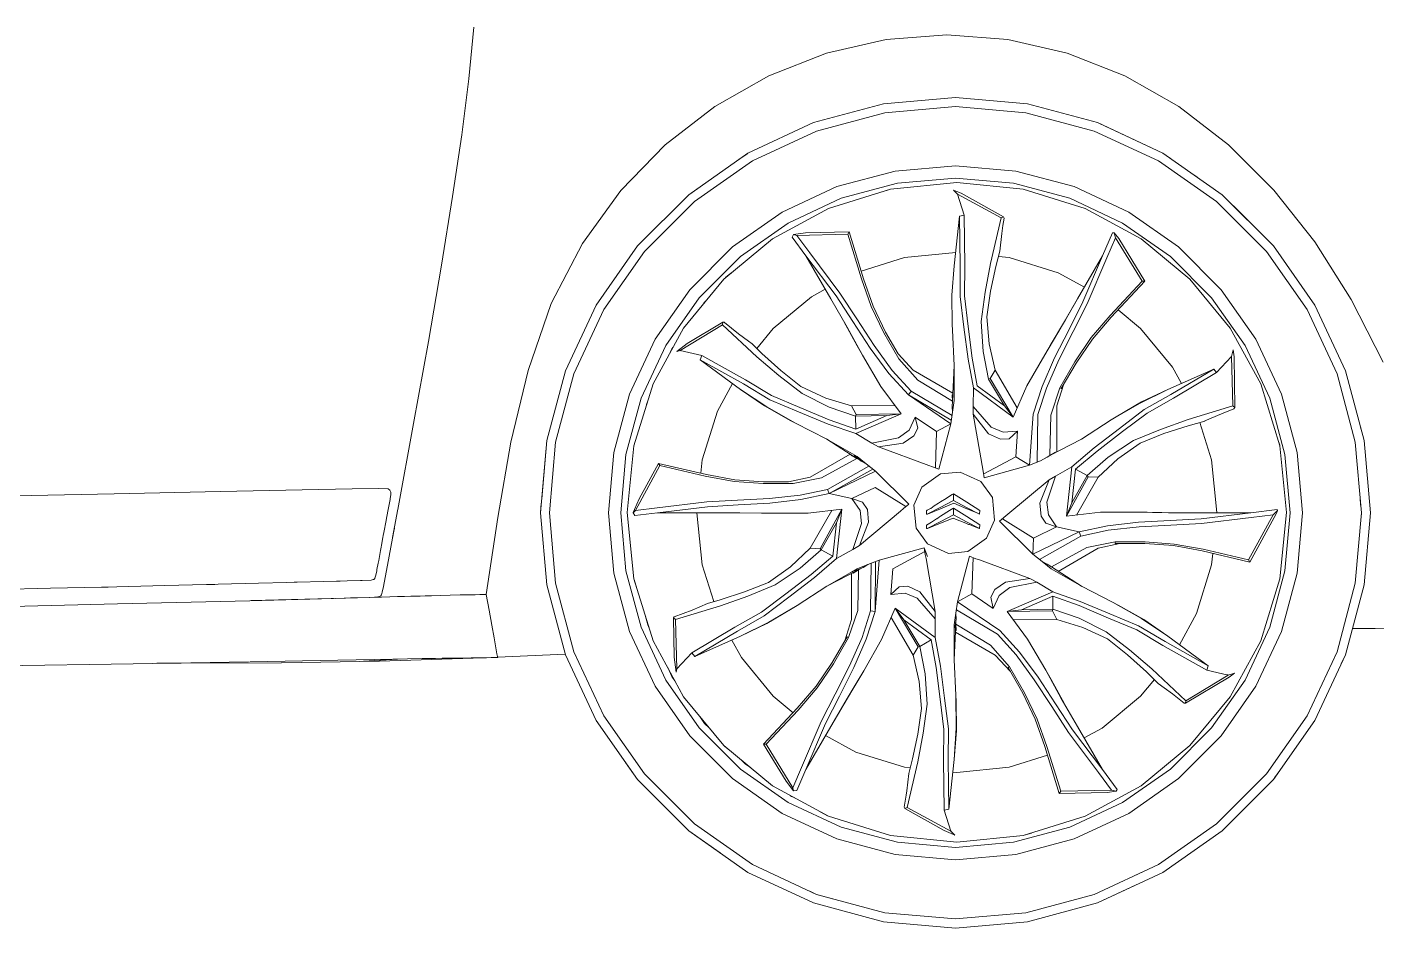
# Model space of a CAD drawing. Header units: millimetres. Extents: x -2562 to 1720, y -38 to 1439.
# Drawn here: x 54 to 1119, y -38 to 672 of the extents above; entities that cross this region are included whole.
import ezdxf

# ---------------------------------------------------------------- set-up
doc = ezdxf.new("R2010")
doc.units = ezdxf.units.MM
doc.header["$MEASUREMENT"] = 0
for name, color, linetype, lineweight, true_color in [('CITROEN C4  01', 7, 'Continuous', 0, 0x9a0018), ('CITROEN C4  02', 7, 'Continuous', 0, 0xadadad), ('CITROEN C4  03', 7, 'Continuous', 0, 0x191922), ('CITROEN C4  04', 7, 'Continuous', 0, 0x151516)]:
    doc.layers.add(name, color=color, linetype=linetype, lineweight=lineweight, true_color=true_color)

msp = doc.modelspace()

# ---------------------------------------------------------------- linework, layer by layer
at = {"layer": 'CITROEN C4  01'}
for p, q in [((402.3, 631.7), (406.3, 672.4)), ((402.3, 631.7), (406.3, 672.4)), ((731.5, 662.6), (684.4, 651.7)), ((779.4, 666.3), (731.5, 662.6)), ((827.4, 662.6), (779.4, 666.3)), ((874.4, 651.7), (827.4, 662.6)), ((684.4, 651.7), (639.1, 634)), ((919.8, 634), (874.4, 651.7)), ((396.7, 587.4), (402.3, 631.7)), ((402.2, 631.6), (402.3, 631.7)), ((402.2, 631.6), (402.3, 631.7)), ((639.1, 634), (596.4, 609.8)), ((962.5, 609.8), (919.8, 634)), ((596.4, 609.8), (557.2, 579.6)), ((1001.7, 579.6), (962.5, 609.8)), ((389.5, 538.7), (396.7, 587.4)), ((557.2, 579.6), (522.2, 543.5)), ((1037.4, 543.9), (1001.7, 579.6)), ((522.2, 543.5), (492, 501.7)), ((1069.6, 503.1), (1037.4, 543.9)), ((380.8, 484.6), (389.5, 538.7)), ((492, 501.7), (467.4, 454.4)), ((1098.4, 457.7), (1069.6, 503.1)), ((370.4, 424.5), (380.8, 484.6)), ((467.4, 454.4), (449.1, 401.7)), ((1123.6, 408.3), (1098.4, 457.7)), ((358.8, 359.8), (370.4, 424.5)), ((449.1, 401.7), (435.5, 345.1)), ((346.3, 292.1), (358.8, 359.8)), ((435.5, 345.1), (425.1, 285.7)), ((122.7, 304.3), (25.3, 302.4)), ((206.4, 306.1), (122.7, 304.3)), ((270.8, 307.5), (206.4, 306.1)), ((310.4, 308.3), (270.8, 307.5)), ((331, 308.6), (310.4, 308.3)), ((338.8, 308.2), (331, 308.6)), ((339.9, 307.2), (338.8, 308.2)), ((340.7, 305.7), (339.9, 307.2)), ((340.7, 305.5), (340.7, 305.7)), ((342.2, 270), (346.4, 292.2)), ((343.6, 277.3), (342.2, 270)), ((425.1, 285.7), (416.1, 225)), ((337.4, 243.9), (342.9, 273.7)), ((328.1, 237.8), (328.1, 237.6)), ((334.7, 230), (337.4, 243.9)), ((337.4, 243.7), (337.4, 243.7)), ((331.7, 223.2), (332.7, 223.7)), ((333.5, 224.6), (332.7, 223.7)), ((332.7, 223.7), (333.5, 224.6)), ((332.7, 223.7), (332.7, 223.7)), ((332.7, 223.7), (332.7, 223.7)), ((333.5, 224.6), (334.7, 230)), ((334.7, 230), (334, 227.1)), ((351.7, 223.5), (356.5, 223.6)), ((356.5, 223.6), (360.4, 223.7)), ((360.4, 223.7), (363.9, 223.8)), ((363.9, 223.8), (367.8, 223.9)), ((367.8, 223.9), (372.9, 224)), ((372.9, 224), (379.8, 224.2)), ((379.8, 224.2), (387.6, 224.4)), ((387.6, 224.4), (395.5, 224.6)), ((395.5, 224.6), (402.4, 224.7)), ((402.4, 224.7), (407.4, 224.8)), ((407.4, 224.8), (411.1, 224.9)), ((411.1, 224.9), (413.9, 225)), ((413.9, 225), (416.1, 225)), ((416.1, 225), (418.4, 212.6)), ((20.3, 215), (125.3, 217.5)), ((125.3, 217.5), (229.5, 220.1)), ((229.5, 220.1), (333.5, 222.9)), ((230.6, 220.2), (264.5, 221.1)), ((264.5, 221.1), (232.5, 220.2)), ((303.9, 222.1), (252.2, 220.7)), ((264.5, 221.1), (303.9, 222.1)), ((264.5, 221.1), (303.9, 222.1)), ((303.9, 222.1), (297.4, 221.9)), ((310, 222.3), (303.9, 222.1)), ((303.9, 222.1), (303.9, 222.1)), ((309, 222.3), (324.2, 222.7)), ((310, 222.3), (310.1, 222.3)), ((310.1, 222.3), (310, 222.3)), ((311.5, 222.3), (311.4, 222.3)), ((331.7, 223.2), (324.2, 222.7)), ((324.2, 222.7), (331.7, 223.2)), ((331.7, 223.2), (330.5, 223.1)), ((332.2, 223.4), (331.7, 223.2)), ((332, 223.4), (331.7, 223.2)), ((333.5, 222.9), (339.9, 223.1)), ((339.9, 223.1), (346, 223.3)), ((346, 223.3), (351.7, 223.5)), ((418.4, 212.6), (420.5, 200.9)), ((420.5, 200.9), (422.3, 190.8)), ((1099.4, 198.2), (1110.7, 198.2)), ((1156.4, 198.4), (1110.7, 198.2)), ((1110.7, 198.2), (1117.2, 198.2)), ((422.3, 190.8), (423.7, 183)), ((423.7, 183), (424.5, 178.3)), ((33.2, 168.8), (137.6, 170.4)), ((137.6, 170.4), (228.5, 172)), ((156.3, 170.8), (158, 170.8)), ((158, 170.8), (162.6, 170.8)), ((162.6, 170.8), (167.1, 170.8)), ((171, 170.8), (167.1, 170.8)), ((171, 170.8), (173.4, 170.8)), ((173.4, 170.8), (174.8, 170.8)), ((174.8, 170.8), (175.3, 170.8)), ((175.4, 170.8), (175.3, 170.8)), ((254.4, 171.2), (175.4, 170.8)), ((228.5, 172), (228.5, 172)), ((229.7, 172), (299, 173.3)), ((254.5, 171.2), (254.4, 171.2)), ((331.8, 172.5), (254.5, 171.2)), ((254.5, 171.2), (254.5, 171.2)), ((342.3, 174.1), (299, 173.3)), ((299, 173.3), (342.3, 174.1)), ((346, 174.1), (319.2, 172.5)), ((331.9, 172.5), (331.8, 172.5)), ((413.9, 175), (331.9, 172.5)), ((342.3, 174.1), (365.5, 174.5)), ((365.5, 174.5), (376.1, 174.6)), ((376.1, 174.6), (381.2, 174.7)), ((381.2, 174.7), (388.2, 174.8)), ((388.2, 174.8), (396.1, 174.9)), ((396.1, 174.9), (404.1, 175)), ((404.1, 175), (411.1, 175.1)), ((411.1, 175.1), (416.2, 175.1)), ((416.4, 175.1), (413.9, 175)), ((413.9, 175), (413.9, 175)), ((416.2, 175.1), (419.9, 175.2)), ((419.9, 175.2), (422.7, 175.2)), ((422.7, 175.2), (425.1, 175.2)), ((424.5, 178.3), (424.9, 176)), ((424.9, 176), (425.1, 175.2)), ((478.4, 178), (425, 175.5))]:
    msp.add_line(p, q, dxfattribs=at)
at = {"layer": 'CITROEN C4  01', "flags": 128}
for points in [[(340.7, 305.5), (340.7, 305.5), (340.7, 304), (340.7, 304), (340.8, 303.7), (340.7, 303.6), (340.3, 300.6), (340.2, 299.9), (339.2, 294.6), (339, 293.3), (337.5, 285.3), (337.1, 283.3), (335.4, 273.9), (334.9, 271.6), (334.6, 269.9)], [(334.6, 269.9), (333.5, 263.9), (333.2, 262.2), (332.7, 259.8), (331.3, 251.8), (330.9, 249.8), (329.9, 244.6), (329.7, 243.5), (329.7, 243.3), (329.1, 240.6), (329, 240.2), (328.8, 239.5), (328.2, 237.8), (328.1, 237.6), (327.3, 236.9), (327.3, 236.9), (327.2, 236.9), (326.8, 236.8), (326, 236.5), (325.4, 236.4), (318.3, 236.1), (317, 236.1), (306.4, 235.8), (300.8, 235.6), (297.9, 235.5), (287.6, 235.3), (266.9, 234.7)], [(266.9, 234.7), (264.6, 234.7), (258.9, 234.5), (236.3, 233.9), (204.6, 233.1), (202.1, 233), (195.3, 232.8), (162.6, 232), (124.8, 231.1), (117.9, 230.9), (112.6, 230.8), (72.4, 229.9), (30.8, 228.9), (20.2, 228.6), (16.6, 228.6), (-28.6, 227.6), (-71.9, 226.7), (-85.3, 226.5)]]:
    msp.add_lwpolyline(points, dxfattribs=at)
at = {"layer": 'CITROEN C4  02'}
for p, q in [((787.9, 540.6), (784.6, 543.8)), ((822.2, 521.9), (787.9, 540.6)), ((793.1, 524), (787.9, 540.6)), ((790.7, 541.3), (824.1, 522.7)), ((789.5, 523.3), (785.2, 484)), ((793.1, 524), (789.5, 523.3)), ((790, 484.2), (789.5, 523.3)), ((793.1, 524), (793.6, 484.5)), ((813.8, 485.9), (822.2, 521.9)), ((822.2, 521.9), (824.1, 522.7)), ((824.1, 522.7), (824.7, 521.6)), ((668.3, 492), (657.3, 506.8)), ((661, 508.1), (658.4, 508.9)), ((701.2, 509.1), (661, 508.1)), ((661, 508.1), (671.4, 494.3)), ((668, 510.1), (702.3, 510.9)), ((701.2, 509.1), (702.3, 510.9)), ((712, 473.8), (701.2, 509.1)), ((713.6, 473.8), (702.3, 510.9)), ((902.2, 492), (910, 510.1)), ((912.5, 506.3), (905.7, 490.4)), ((912.5, 506.3), (911.5, 510.2)), ((933.5, 472), (912.5, 506.3)), ((915, 505.7), (935.5, 472)), ((692, 460.5), (668.3, 492)), ((687.9, 458), (668.3, 492)), ((671.4, 494.3), (695.1, 462.7)), ((821.2, 495.8), (818, 483.7)), ((882.5, 458), (902.2, 492)), ((886.7, 455.7), (902.2, 492)), ((905.7, 490.4), (890.2, 454.1)), ((783.4, 461.1), (785.2, 484)), ((789.8, 459.9), (790, 484.2)), ((793.6, 484.5), (793.3, 460.4)), ((809.7, 463.3), (813.8, 485.9)), ((818, 483.7), (813.9, 464.1)), ((719.7, 452.1), (712, 473.8)), ((721.2, 452.3), (713.6, 473.8)), ((908.3, 445), (933.5, 472)), ((909.1, 443.6), (935.5, 472)), ((933.5, 472), (935.5, 472)), ((700.7, 435.9), (687.9, 458)), ((705.3, 440.2), (692, 460.5)), ((695.1, 462.7), (708.4, 442.3)), ((783.6, 437.9), (783.4, 461.1)), ((783.4, 461.1), (783.4, 461.1)), ((792.8, 435.7), (789.8, 459.9)), ((793.3, 460.4), (796.2, 436.4)), ((806.6, 440.3), (809.7, 463.3)), ((813.9, 464.1), (810.9, 443.9)), ((869.7, 435.9), (882.5, 458)), ((729.7, 431.4), (719.7, 452.1)), ((731.1, 431.8), (721.2, 452.3)), ((875.8, 434), (886.7, 455.7)), ((890.2, 454.1), (879.1, 432.4)), ((602.4, 437.7), (569.1, 417.4)), ((574.6, 422.9), (602.7, 439.8)), ((602.4, 437.7), (602.7, 439.8)), ((629.4, 412.5), (602.4, 437.7)), ((602.7, 439.8), (603.7, 439.7)), ((719, 419.1), (705.3, 440.2)), ((708.4, 442.3), (722, 421.3)), ((783.8, 433.3), (783.6, 437.9)), ((783.6, 437.9), (783.6, 437.9)), ((808, 416.5), (806.6, 440.3)), ((810.9, 443.9), (812.9, 422.5)), ((893.3, 427.5), (908.3, 445)), ((894.2, 426.3), (909.1, 443.6)), ((713, 413.6), (700.7, 435.9)), ((741.6, 410.9), (729.7, 431.4)), ((740.9, 414.7), (731.1, 431.8)), ((783.8, 433.3), (785.2, 405.5)), ((796.1, 410.6), (792.8, 435.7)), ((796.2, 436.4), (799.4, 411.4)), ((856.6, 414), (869.7, 435.9)), ((864.4, 411.6), (875.8, 434)), ((879.1, 432.4), (867.8, 410.1)), ((880.4, 408.5), (893.3, 427.5)), ((881.4, 407.5), (894.2, 426.3)), ((574.6, 422.9), (566.4, 416.6)), ((569.1, 417.4), (566.4, 416.6)), ((586.1, 413.5), (569.1, 417.4)), ((625.8, 422.5), (633.5, 415)), ((733.7, 399.3), (719, 419.1)), ((722, 421.3), (736.4, 401.6)), ((812.3, 394.9), (808, 416.5)), ((812.9, 422.5), (817.6, 401.8)), ((1004, 412.7), (1005.3, 417.8)), ((1006, 412.5), (1005.3, 417.8)), ((586.1, 413.5), (584.8, 410.1)), ((584.8, 410.1), (616.7, 386.7)), ((619, 391), (584.8, 410.1)), ((586.1, 413.5), (620.5, 394.2)), ((646.9, 397.6), (629.4, 412.5)), ((633.5, 415), (648.4, 401.6)), ((727.3, 389.1), (713, 413.6)), ((740.9, 414.7), (752.8, 401.8)), ((756.6, 393.9), (741.6, 410.9)), ((785.2, 377.9), (785.2, 405.5)), ((800.4, 387.9), (796.1, 410.6)), ((799.4, 411.4), (803.4, 389.6)), ((842.6, 389.4), (856.6, 414)), ((854.6, 389), (864.4, 411.6)), ((867.8, 410.1), (858, 387.8)), ((868.6, 387.9), (880.4, 408.5)), ((869.7, 387.4), (881.4, 407.5)), ((992.2, 399.9), (1004, 412.7)), ((1005, 373.7), (1004, 412.7)), ((1006, 412.5), (1006.6, 372.4)), ((620.5, 394.2), (641.2, 381.9)), ((665.2, 383.4), (646.9, 397.6)), ((648.4, 401.6), (664.3, 388.9)), ((749.1, 382.3), (733.7, 399.3)), ((736.4, 401.6), (751.2, 385.2)), ((752.8, 401.8), (784.2, 383.7)), ((812.3, 394.9), (813.6, 395.3)), ((824.9, 373.8), (812.3, 394.9)), ((813.6, 395.3), (817.6, 401.8)), ((831.8, 364.7), (813.6, 395.3)), ((817.6, 401.8), (835, 372.1)), ((989.9, 402.7), (953.7, 386.7)), ((956.2, 382.7), (989.9, 402.7)), ((992.2, 399.9), (958.3, 379.7)), ((992.2, 399.9), (989.9, 402.7)), ((616.7, 386.7), (637.4, 373)), ((635.7, 373.7), (616.7, 386.7)), ((639.9, 378.6), (619, 391)), ((664.3, 388.9), (683.9, 379.9)), ((686.6, 372.8), (665.2, 383.4)), ((743.3, 367.4), (727.3, 389.1)), ((751.2, 385.2), (749.1, 382.3)), ((751.2, 385.2), (783.5, 366.1)), ((783.9, 377.3), (756.6, 393.9)), ((800.4, 387.9), (800.1, 373.2)), ((831.8, 364.7), (800.4, 387.9)), ((803.4, 389.6), (824.9, 373.8)), ((831.8, 364.7), (842.6, 389.4)), ((847.6, 367.2), (854.6, 389)), ((858, 387.8), (851.1, 366.8)), ((861.4, 366.4), (868.6, 387.9)), ((871.5, 390.4), (866.3, 373.7)), ((868.6, 387.9), (869.7, 387.4)), ((953.7, 386.7), (931.5, 375.7)), ((932.9, 376.8), (953.7, 386.7)), ((655.9, 362.3), (635.7, 373.7)), ((635.7, 373.7), (635.7, 373.7)), ((637.4, 373), (660, 360.2)), ((662.4, 369.1), (639.9, 378.6)), ((641.2, 381.9), (663.5, 372.5)), ((683.9, 379.9), (704.2, 373.7)), ((707.4, 365.6), (686.6, 372.8)), ((704.2, 373.7), (738.6, 373.9)), ((707.8, 366.9), (704.2, 373.7)), ((782.9, 362.4), (749.1, 382.3)), ((782.5, 359.6), (749.1, 382.3)), ((783.9, 368.8), (783.6, 373.3)), ((783.6, 373.3), (783.6, 373.3)), ((783.7, 382.4), (784.2, 382.6)), ((783.9, 377.3), (783.7, 382.4)), ((783.7, 381.6), (783.7, 382.4)), ((783.9, 368.8), (785.2, 377.9)), ((783.9, 377.3), (783.9, 377.3)), ((785.2, 383.1), (785.2, 378)), ((785.2, 377.9), (785.2, 377.9)), ((800.1, 373.2), (800.2, 367.2)), ((814.4, 356.9), (800.1, 373.2)), ((800.1, 373.2), (800.1, 373.2)), ((824.9, 373.8), (831.8, 364.7)), ((866.3, 373.7), (866.3, 337.4)), ((931.5, 375.7), (909.1, 362.6)), ((913, 365), (932.9, 376.8)), ((932.9, 376.8), (933, 376.8)), ((935.1, 370.8), (956.2, 382.7)), ((958.3, 379.7), (937.3, 368)), ((969.7, 362.9), (1005, 373.7)), ((1005, 373.7), (1006.6, 372.4)), ((660, 360.2), (655.9, 362.3)), ((655.9, 362.3), (655.9, 362.3)), ((685.8, 359.4), (662.4, 369.1)), ((663.5, 372.5), (686.7, 362.7)), ((686.7, 362.7), (707.5, 355.3)), ((707.4, 365.6), (707.8, 366.9)), ((732, 366), (707.4, 365.6)), ((707.5, 355.3), (707.4, 365.6)), ((743.3, 367.4), (707.5, 351.8)), ((707.5, 355.3), (732, 366)), ((743.3, 367.4), (707.8, 366.9)), ((732, 366), (743.3, 367.4)), ((743.3, 367.4), (743.3, 367.4)), ((754.5, 364.9), (749.6, 354.6)), ((771.3, 353.5), (754.5, 364.9)), ((754.5, 364.9), (756.4, 356.1)), ((783.9, 368.8), (782.5, 359.6)), ((800.2, 367.2), (808.1, 322.3)), ((800.2, 367.2), (812.4, 351.7)), ((831.8, 364.7), (831.8, 364.7)), ((844.6, 326.9), (847.6, 367.2)), ((851.1, 366.8), (850.7, 329.3)), ((860.6, 334.5), (861.4, 366.4)), ((909.1, 362.6), (885.7, 347.5)), ((909.1, 362.6), (913, 365)), ((913, 365), (913, 365)), ((915.6, 356), (935.1, 370.8)), ((937.3, 368), (918, 353.4)), ((948, 355.2), (969.7, 362.9)), ((1006.6, 372.4), (1005.9, 371.3)), ((660, 360.2), (684.7, 347.5)), ((707.5, 351.8), (685.8, 359.4)), ((707.5, 351.8), (720.2, 344.3)), ((749.6, 354.6), (741.4, 348.5)), ((753.3, 350.1), (756.4, 356.1)), ((770.4, 324.9), (771.3, 353.5)), ((782.5, 359.6), (771.3, 353.5)), ((773.2, 323.8), (782.5, 359.6)), ((812.4, 351.7), (821.8, 347.5)), ((823.9, 352.9), (814.4, 356.9)), ((835.2, 353.8), (823.9, 352.9)), ((835.2, 353.8), (828.5, 347.8)), ((833.7, 333.6), (835.2, 353.8)), ((895.5, 340.6), (915.6, 356)), ((918, 353.4), (897.9, 338.1)), ((926.6, 346.4), (948, 355.2)), ((950.7, 351.9), (931.8, 344.4)), ((969.8, 358.1), (950.7, 351.9)), ((982.9, 361.7), (969.8, 358.1)), ((684.6, 347.6), (684.9, 347.4)), ((684.7, 347.5), (684.7, 347.5)), ((708.6, 333.7), (684.7, 347.5)), ((741.4, 348.5), (720.2, 344.3)), ((720.2, 344.3), (725.4, 341.3)), ((720.2, 344.3), (720.2, 344.3)), ((725.4, 341.3), (744.9, 344.2)), ((725.4, 341.3), (765.2, 326.7)), ((744.9, 344.2), (753.3, 350.1)), ((821.8, 347.5), (828.5, 347.8)), ((885.7, 347.5), (885.7, 347.5)), ((906.7, 333.2), (926.6, 346.4)), ((931.8, 344.4), (914.2, 332)), ((671.7, 317.5), (703.1, 335.7)), ((708.5, 332.3), (680.5, 316.9)), ((703.9, 334.6), (704, 335.1)), ((708.5, 332.3), (703.9, 334.6)), ((704.6, 334.3), (703.9, 334.6)), ((706.3, 334.5), (711.8, 330)), ((708.5, 332.3), (708.5, 332.3)), ((715.9, 327.9), (708.6, 333.7)), ((808.5, 320), (833.7, 333.6)), ((844.6, 326.9), (833.7, 333.6)), ((853.2, 330.3), (844.6, 326.9)), ((858.6, 333.3), (853.2, 330.3)), ((857, 332.7), (857, 332.7)), ((860.6, 334.5), (858.6, 333.3)), ((860.6, 334.5), (865, 337.2)), ((860.6, 334.5), (860.6, 334.5)), ((860.6, 334.5), (860.6, 334.5)), ((861.8, 333.7), (861.8, 333.7)), ((864.3, 336.8), (865, 337.2)), ((865, 337.2), (865.4, 336.9)), ((878.1, 325.6), (895.5, 340.6)), ((897.9, 338.1), (881, 323.8)), ((890.1, 318.7), (906.7, 333.2)), ((914.2, 332), (898.7, 317.5)), ((553, 326.6), (533.7, 291.3)), ((536.7, 300.4), (552, 328.4)), ((589.8, 319.7), (552, 328.4)), ((553, 326.6), (552, 328.4)), ((588.9, 318.3), (553, 326.6)), ((612.2, 315.4), (589.8, 319.7)), ((685.3, 307.9), (718, 326.3)), ((720.9, 323.9), (686.7, 304.6)), ((686.7, 304.6), (723.1, 322.2)), ((711.8, 330), (715.9, 327.9)), ((711.8, 330), (711.8, 330)), ((715.9, 327.9), (723.1, 322.2)), ((749.5, 296.2), (723.1, 322.2)), ((759.7, 309.5), (774.5, 320)), ((765.2, 326.7), (765.2, 326.7)), ((768.2, 325.7), (765.2, 326.7)), ((773.2, 323.8), (768.2, 325.7)), ((774.5, 320), (789.8, 321.5)), ((789.8, 321.5), (806.3, 314)), ((807.5, 325.4), (807.5, 325.4)), ((808.9, 317), (808.1, 322.3)), ((808.9, 317), (844.6, 326.9)), ((878.1, 325.6), (865.2, 318.4)), ((873.7, 286.7), (878.1, 325.6)), ((881, 323.8), (878.1, 297.3)), ((881, 323.8), (890.1, 318.7)), ((611.6, 314.1), (588.9, 318.3)), ((634.5, 312.4), (611.6, 314.1)), ((634.9, 313.7), (612.2, 315.4)), ((658.2, 312.5), (634.5, 312.4)), ((654.6, 313.7), (634.9, 313.7)), ((654.6, 313.7), (671.7, 317.5)), ((680.5, 316.9), (658.2, 312.5)), ((722.8, 309.4), (704.5, 300.6)), ((747.1, 294.3), (722.8, 309.4)), ((753.4, 295.5), (759.7, 309.5)), ((806.3, 314), (815.3, 301.5)), ((860, 315.3), (827.5, 288.2)), ((860, 315.3), (852.7, 297.1)), ((858.2, 297.9), (865.2, 318.4)), ((865.2, 318.4), (860, 315.3)), ((865.2, 318.4), (865.2, 318.4)), ((873.7, 286.7), (891, 317.8)), ((878.1, 297.3), (890.1, 318.7)), ((898.7, 317.5), (881.7, 287.6)), ((890.1, 318.7), (891, 317.8)), ((891, 317.8), (898.7, 317.5)), ((590.1, 298), (614.4, 299.3)), ((614.4, 299.3), (639.4, 300.6)), ((639.4, 300.6), (663.7, 303.3)), ((664.3, 299.8), (639.8, 297)), ((663.7, 303.3), (685.3, 307.9)), ((686.7, 304.6), (664.3, 299.8)), ((685.3, 307.9), (686.7, 304.6)), ((686.7, 304.6), (704.5, 300.6)), ((704.5, 300.6), (711, 291.2)), ((704.5, 300.6), (713, 297.8)), ((784.6, 299.2), (774.2, 293.7)), ((784.7, 304.4), (784.1, 304.1)), ((784.7, 304.4), (784.6, 299.2)), ((784.6, 299.2), (795, 293.7)), ((784.7, 304.4), (795.1, 297.8)), ((815.3, 301.5), (817, 283.5)), ((533.7, 291.3), (531.9, 289.4)), ((551.3, 289.5), (533.4, 287.4)), ((533.7, 291.3), (550.9, 293.3)), ((550.9, 293.3), (590.1, 298)), ((590.5, 294.2), (551.3, 289.5)), ((590.6, 289.5), (551.3, 289.5)), ((614.8, 295.6), (590.5, 294.2)), ((616.2, 289.5), (590.6, 289.5)), ((639.8, 297), (614.8, 295.6)), ((641.6, 289), (616.2, 289.5)), ((670, 289.1), (641.6, 289)), ((696.7, 292.2), (670, 289.1)), ((671.7, 261.4), (688.7, 291.3)), ((696.7, 292.2), (679.4, 261.1)), ((692.3, 281.6), (696.7, 292.2)), ((696.7, 292.2), (692.4, 253.3)), ((696.7, 292.2), (696.7, 292.2)), ((710.4, 263.6), (742.9, 290.7)), ((711, 291.2), (712.2, 281)), ((716.7, 292.1), (713, 297.8)), ((717.7, 281.9), (716.7, 292.1)), ((745.3, 292.8), (742.9, 290.7)), ((742.9, 290.7), (742.9, 290.7)), ((749.5, 296.2), (745.3, 292.8)), ((755.2, 277.4), (753.4, 295.5)), ((763.3, 291), (763.8, 291.4)), ((763.4, 289.6), (763.3, 291)), ((763.4, 288.3), (763.4, 289.6)), ((763.4, 288.3), (763.9, 288.3)), ((763.9, 288.3), (774.2, 293.7)), ((764.2, 288.3), (763.9, 288.3)), ((774.5, 292.6), (764.2, 288.3)), ((764.2, 288.3), (764.2, 288.3)), ((773.4, 297.4), (773.6, 297.6)), ((773.6, 297.6), (774.5, 298.1)), ((784.6, 287.8), (774.2, 282.3)), ((774.5, 292.6), (784.9, 296.9)), ((784.7, 293), (784.2, 292.8)), ((784.7, 293), (784.6, 287.8)), ((784.6, 287.8), (795, 282.3)), ((784.7, 293), (795.1, 286.4)), ((795.2, 292.6), (784.9, 296.9)), ((805.3, 288.3), (795, 293.7)), ((795, 293.7), (795, 293.7)), ((795.1, 297.8), (805.5, 291.2)), ((795.2, 292.6), (803.8, 289.1)), ((805.5, 291.2), (805.3, 288.3)), ((820.9, 282.7), (827.5, 288.2)), ((827.5, 288.2), (827.5, 288.2)), ((852.7, 297.1), (853.7, 286.8)), ((859.5, 287.7), (858.2, 297.9)), ((865.9, 278.3), (859.5, 287.7)), ((878.1, 297.3), (873.7, 286.7)), ((873.7, 286.7), (900.5, 289.8)), ((900.5, 289.8), (928.8, 289.9)), ((928.8, 289.9), (954.3, 289.5)), ((954.3, 289.5), (979.8, 289.5)), ((979.8, 289.5), (1019.1, 289.5)), ((979.9, 284.7), (1019.1, 289.5)), ((1017.4, 252.3), (1036.7, 287.7)), ((1039.2, 288.6), (1018.4, 250.6)), ((1019.1, 289.5), (1039.9, 291.9)), ((1036.7, 287.7), (1019.5, 285.6)), ((1036.7, 287.7), (1040.3, 291.3)), ((692.3, 281.6), (680.4, 260.2)), ((689.4, 255.1), (692.3, 281.6)), ((712.2, 281), (705.2, 260.5)), ((710.4, 263.6), (717.7, 281.9)), ((764.1, 264.9), (755.2, 277.4)), ((763.3, 279.6), (767.2, 282.1)), ((763.4, 278.3), (763.3, 279.6)), ((763.4, 276.9), (763.4, 278.3)), ((763.4, 276.9), (763.9, 276.9)), ((763.9, 276.9), (774.2, 282.3)), ((764.2, 276.9), (763.9, 276.9)), ((774.5, 281.2), (764.2, 276.9)), ((764.2, 276.9), (764.2, 276.9)), ((773.4, 286), (773.6, 286.2)), ((773.6, 286.2), (774.5, 286.7)), ((774.5, 281.2), (784.3, 285.3)), ((784.3, 285.3), (785, 285)), ((794.5, 281.1), (785, 285)), ((796, 280.5), (794.5, 281.1)), ((805.3, 276.9), (795, 282.3)), ((795, 282.3), (795, 282.3)), ((795.1, 286.4), (805.5, 279.8)), ((804.9, 276.9), (799, 279.3)), ((805.3, 276.9), (804.9, 276.9)), ((805.5, 279.8), (805.3, 276.9)), ((817, 283.5), (810.7, 269.5)), ((820.9, 282.7), (847.3, 256.8)), ((823.3, 284.6), (847.7, 269.5)), ((847.7, 269.5), (865.9, 278.3)), ((853.7, 286.8), (857.4, 281.1)), ((865.9, 278.3), (857.4, 281.1)), ((883.7, 274.3), (865.9, 278.3)), ((873.7, 286.7), (873.7, 286.7)), ((883.7, 274.3), (906.1, 279.1)), ((906.1, 279.1), (930.6, 281.9)), ((931, 278.3), (906.7, 275.6)), ((930.6, 281.9), (955.7, 283.3)), ((956, 279.6), (931, 278.3)), ((955.7, 283.3), (979.9, 284.7)), ((980.3, 280.9), (956, 279.6)), ((1019.5, 285.6), (980.3, 280.9)), ((810.7, 269.5), (795.9, 258.9)), ((847.3, 256.8), (883.7, 274.3)), ((847.3, 256.8), (847.7, 269.5)), ((885.2, 271.1), (852.5, 252.7)), ((885.2, 271.1), (883.7, 274.3)), ((906.7, 275.6), (885.2, 271.1)), ((889.9, 262), (912.2, 266.5)), ((912.2, 266.5), (912.3, 265.2)), ((912.2, 266.5), (935.9, 266.5)), ((935.9, 266.5), (958.8, 264.8)), ((656.2, 246.9), (671.7, 261.4)), ((680.4, 260.2), (663.7, 245.7)), ((679.4, 261.1), (671.7, 261.4)), ((680.4, 260.2), (679.4, 261.1)), ((689.4, 255.1), (680.4, 260.2)), ((692.4, 253.3), (705.2, 260.5)), ((705.2, 260.5), (710.4, 263.6)), ((705.2, 260.5), (705.2, 260.5)), ((761.5, 261.9), (725.9, 252)), ((762, 258.9), (736.7, 245.3)), ((764.2, 254.9), (761.5, 261.9)), ((761.5, 261.9), (762.3, 256.6)), ((762.3, 256.6), (763, 253.5)), ((780.6, 257.4), (764.1, 264.9)), ((795.9, 258.9), (780.6, 257.4)), ((854.6, 251), (847.3, 256.8)), ((861.9, 246.7), (889.9, 262)), ((898.7, 261.4), (867.3, 243.2)), ((915.8, 265.2), (898.7, 261.4)), ((912.3, 265.2), (935.5, 265.2)), ((935.5, 265.2), (958.2, 263.5)), ((958.2, 263.5), (980.7, 259.3)), ((958.8, 264.8), (981.5, 260.7)), ((980.7, 259.3), (1018.4, 250.6)), ((981.5, 260.7), (1017.4, 252.3)), ((638.6, 234.5), (656.2, 246.9)), ((663.7, 245.7), (643.9, 232.5)), ((672.5, 240.8), (689.4, 255.1)), ((692.4, 253.3), (674.9, 238.3)), ((708.6, 245.2), (684.7, 231.5)), ((704.1, 242.7), (708.6, 245.2)), ((706.8, 243.7), (713.4, 246.2)), ((717.2, 248.6), (708.6, 245.2)), ((708.6, 245.2), (708.6, 245.2)), ((717.2, 248.6), (713.4, 246.2)), ((713.4, 246.2), (713.4, 246.2)), ((717.2, 248.6), (725.9, 252)), ((719.3, 212.1), (719.7, 249.6)), ((725.9, 252), (722.9, 211.7)), ((723.2, 251), (722.9, 211.7)), ((736.7, 245.3), (735.2, 225.1)), ((770.2, 211.7), (763, 253.5)), ((763, 253.5), (763, 253.5)), ((797.2, 255.1), (787.9, 219.3)), ((797.2, 255.1), (802.2, 253.2)), ((800.1, 254.1), (799.2, 225.4)), ((802.2, 253.2), (805.3, 252.2)), ((845, 237.6), (805.3, 252.2)), ((805.3, 252.2), (805.3, 252.2)), ((854.6, 251), (858.6, 248.9)), ((854.6, 251), (861.8, 245.2)), ((858.6, 248.9), (858.6, 248.9)), ((861.8, 245.2), (885.7, 231.5)), ((861.9, 246.7), (861.9, 246.7)), ((861.9, 246.7), (861.9, 246.7)), ((1017.4, 252.3), (1018.4, 250.6)), ((619.7, 227), (638.6, 234.5)), ((652.4, 225.5), (672.5, 240.8)), ((674.9, 238.3), (654.8, 222.9)), ((704.2, 205.2), (704.1, 241.5)), ((705.5, 241.7), (705.1, 242)), ((709.8, 244.4), (705.5, 241.7)), ((706.1, 242.1), (705.5, 241.7)), ((709.8, 244.4), (709.1, 212.5)), ((709.8, 244.4), (709.8, 244.4)), ((825.6, 234.8), (817.2, 228.8)), ((845, 237.6), (825.6, 234.8)), ((829, 230.5), (850.3, 234.7)), ((850.3, 234.7), (845, 237.6)), ((862.9, 227.1), (850.3, 234.7)), ((850.3, 234.7), (850.3, 234.7)), ((600.7, 220.8), (619.7, 227)), ((622.4, 223.7), (600.8, 216)), ((643.9, 232.5), (622.4, 223.7)), ((633.1, 211), (652.4, 225.5)), ((661.3, 216.3), (684.7, 231.5)), ((735.2, 225.1), (741.9, 231.1)), ((735.2, 225.1), (746.6, 226)), ((748.7, 231.5), (741.9, 231.1)), ((746.6, 226), (756, 222)), ((758, 227.2), (748.7, 231.5)), ((770.2, 211.7), (758, 227.2)), ((787.9, 219.3), (799.2, 225.4)), ((799.2, 225.4), (815.9, 214)), ((817.2, 228.8), (814.1, 222.8)), ((815.9, 214), (820.8, 224.3)), ((820.8, 224.3), (829, 230.5)), ((827.1, 211.5), (862.9, 227.1)), ((862.9, 223.7), (838.4, 212.9)), ((862.9, 227.1), (884.7, 219.5)), ((883.7, 216.2), (862.9, 223.7)), ((862.9, 223.7), (863, 213.3)), ((885.9, 231.4), (885.5, 231.6)), ((885.5, 231.6), (885.9, 231.4)), ((885.7, 231.5), (885.7, 231.5)), ((910.5, 218.7), (885.7, 231.5)), ((600.8, 216), (565.4, 205.3)), ((590.5, 218), (600.7, 220.8)), ((654.8, 222.9), (635.3, 208.2)), ((657.5, 213.9), (637.5, 202.1)), ((639, 203.2), (661.3, 216.3)), ((661.3, 216.3), (657.5, 213.9)), ((657.5, 213.9), (657.5, 213.9)), ((738.6, 214.2), (727.9, 189.5)), ((738.6, 214.2), (738.6, 214.2)), ((738.6, 214.2), (756.9, 183.6)), ((745.6, 205.1), (738.6, 214.2)), ((738.6, 214.2), (770.1, 191)), ((756, 222), (770.3, 205.7)), ((786.6, 210.2), (787.9, 219.3)), ((787.9, 219.3), (821.3, 196.6)), ((815.9, 214), (814.1, 222.8)), ((838.4, 212.9), (863, 213.3)), ((863, 213.3), (862.7, 212)), ((863, 213.3), (883.9, 206.2)), ((907, 206.4), (883.7, 216.2)), ((884.7, 219.5), (908.1, 209.8)), ((933, 206), (910.5, 218.7)), ((910.5, 218.7), (914.5, 216.6)), ((914.5, 216.6), (934.7, 205.2)), ((914.5, 216.6), (914.5, 216.6)), ((563.8, 206.5), (564.3, 207.4)), ((565.4, 205.3), (563.8, 206.5)), ((564.3, 175.6), (563.8, 206.5)), ((565.4, 205.3), (566.4, 166.3)), ((612.1, 199.2), (633.1, 211)), ((635.3, 208.2), (614.2, 196.2)), ((616.7, 192.2), (639, 203.2)), ((698.9, 188.5), (704.2, 205.2)), ((709.1, 212.5), (701.8, 191)), ((712.5, 191.1), (719.3, 212.1)), ((722.9, 211.7), (715.8, 189.9)), ((719.3, 212.1), (722.9, 211.7)), ((752.8, 177.1), (735.4, 206.8)), ((767.1, 189.3), (745.6, 205.1)), ((745.6, 205.1), (758.1, 184)), ((770.1, 191), (770.3, 205.7)), ((770.3, 205.7), (770.2, 211.7)), ((770.3, 205.7), (770.3, 205.7)), ((786.6, 210.2), (785.2, 201)), ((785.7, 198.7), (786.8, 205.6)), ((786.5, 201.6), (786.5, 203.9)), ((786.6, 210.2), (786.8, 205.6)), ((786.8, 205.6), (786.8, 205.6)), ((819.3, 193.7), (787, 212.8)), ((838.4, 212.9), (827.1, 211.5)), ((827.1, 211.5), (862.7, 212)), ((827.1, 211.5), (827.1, 211.5)), ((827.1, 211.5), (843.1, 189.8)), ((866.3, 205.2), (831.9, 205)), ((862.7, 212), (866.3, 205.2)), ((886.6, 199), (866.3, 205.2)), ((883.9, 206.2), (905.2, 195.5)), ((929.2, 197), (907, 206.4)), ((908.1, 209.8), (930.6, 200.3)), ((953.7, 192.2), (933, 206)), ((934.7, 205.2), (934.7, 205.2)), ((934.7, 205.2), (953.7, 192.2)), ((578.2, 179), (612.1, 199.2)), ((614.2, 196.2), (580.5, 176.2)), ((580.5, 176.2), (616.7, 192.2)), ((637.5, 202.1), (616.7, 192.2)), ((637.5, 202.1), (637.5, 202.1)), ((785.2, 201), (785.2, 173.4)), ((817.6, 177.1), (786.2, 195.3)), ((786.7, 196.5), (786.3, 196.3)), ((786.5, 201.6), (786.7, 196.5)), ((786.5, 201.6), (786.5, 201.6)), ((786.5, 201.6), (813.8, 185)), ((786.5, 201.6), (786.5, 201.6)), ((786.7, 197.3), (786.7, 196.5)), ((834, 177.3), (819.3, 193.7)), ((821.3, 196.6), (836.7, 179.6)), ((906.1, 190), (886.6, 199)), ((905.2, 195.5), (923.6, 181.4)), ((949.9, 184.7), (929.2, 197)), ((930.6, 200.3), (951.5, 188)), ((985.6, 168.8), (953.7, 192.2)), ((700.7, 191.6), (689, 171.4)), ((701.8, 191), (690, 170.4)), ((701.8, 191), (700.7, 191.6)), ((702.7, 168.8), (712.5, 191.1)), ((715.8, 189.9), (706, 167.3)), ((727.9, 189.5), (713.8, 164.9)), ((756.9, 183.6), (752.8, 177.1)), ((758.1, 184), (756.9, 183.6)), ((767.1, 189.3), (758.1, 184)), ((758.1, 184), (762.4, 162.4)), ((771, 167.5), (767.1, 189.3)), ((770.1, 191), (774.4, 168.4)), ((813.8, 185), (828.8, 168)), ((843.1, 189.8), (857.4, 165.3)), ((922, 177.3), (906.1, 190)), ((923.6, 181.4), (941.1, 166.4)), ((984.4, 165.4), (949.9, 184.7)), ((951.5, 188), (985.6, 168.8)), ((564.3, 175.6), (565.8, 163.8)), ((578.2, 179), (566.4, 166.3)), ((578.2, 179), (580.5, 176.2)), ((689, 171.4), (676.2, 152.6)), ((690, 170.4), (677.1, 151.4)), ((757.6, 156.5), (752.8, 177.1)), ((786.6, 145.6), (785.2, 173.4)), ((829.5, 164.2), (817.6, 177.1)), ((848.4, 157.6), (834, 177.3)), ((836.7, 179.6), (851.4, 159.8)), ((937, 164), (922, 177.3)), ((566.4, 166.3), (565.8, 163.8)), ((691.3, 146.5), (702.7, 168.8)), ((706, 167.3), (694.7, 144.9)), ((713.8, 164.9), (700.7, 143.1)), ((762.4, 162.4), (763.8, 138.6)), ((774.2, 142.5), (771, 167.5)), ((774.4, 168.4), (777.6, 143.2)), ((828.8, 168), (827.7, 167.3)), ((827.7, 167.3), (839.4, 147.1)), ((828.8, 168), (840.7, 147.5)), ((851.4, 159.8), (865.1, 138.8)), ((857.4, 165.3), (869.7, 143.1)), ((946.2, 154.9), (937, 164)), ((941.1, 166.4), (968, 141.2)), ((968, 141.2), (1001.3, 161.5)), ((984.4, 165.4), (985.6, 168.8)), ((984.4, 165.4), (1001.3, 161.5)), ((1001.3, 161.5), (1006.2, 162.9)), ((1002, 159.7), (1006.2, 162.9)), ((676.2, 152.6), (661.3, 135.3)), ((677.1, 151.4), (662.1, 133.9)), ((759.5, 135), (757.6, 156.5)), ((862.1, 136.6), (848.4, 157.6)), ((1002, 159.7), (967.7, 139.2)), ((680.3, 124.8), (691.3, 146.5)), ((694.7, 144.9), (683.7, 123.2)), ((700.7, 143.1), (687.9, 120.9)), ((763.8, 138.6), (760.8, 115.6)), ((777.1, 118.5), (774.2, 142.5)), ((777.6, 143.2), (780.7, 119)), ((786.8, 119.7), (786.6, 145.6)), ((786.6, 145.6), (786.8, 141)), ((786.8, 141), (787, 117.8)), ((786.8, 141), (786.8, 141)), ((839.4, 147.1), (849.2, 126.6)), ((840.7, 147.5), (850.7, 126.8)), ((865.1, 138.8), (878.4, 118.4)), ((869.7, 143.1), (882.5, 120.9)), ((967.7, 139.2), (966.5, 139.2)), ((968, 141.2), (967.7, 139.2)), ((661.3, 135.3), (634.9, 106.9)), ((662.1, 133.9), (637, 106.9)), ((756.5, 114.9), (759.5, 135)), ((875.3, 116.2), (862.1, 136.6)), ((664.8, 88.5), (680.3, 124.8)), ((683.7, 123.2), (668.3, 86.9)), ((687.9, 120.9), (668.3, 86.9)), ((776.8, 94.4), (777.1, 118.5)), ((780.7, 119), (780.4, 94.7)), ((785.2, 94.9), (786.8, 119.7)), ((787, 117.8), (785.2, 94.9)), ((787, 117.8), (787, 117.8)), ((849.2, 126.6), (856.8, 105.1)), ((850.7, 126.8), (858.4, 105.1)), ((878.4, 118.4), (902.2, 86.9)), ((882.5, 120.9), (902.2, 86.9)), ((637, 106.9), (634.9, 106.9)), ((652.7, 77.7), (634.9, 106.9)), ((637, 106.9), (657.9, 72.6)), ((752.4, 95.3), (756.5, 114.9)), ((760.8, 115.6), (756.6, 93)), ((899, 84.7), (875.3, 116.2)), ((856.8, 105.1), (868.1, 68)), ((858.4, 105.1), (869.2, 69.8)), ((657.9, 72.6), (664.8, 88.5)), ((668.3, 86.9), (661.1, 70.4)), ((756.6, 93), (748.2, 57)), ((749.4, 83.8), (752.4, 95.3)), ((777.3, 55), (776.8, 94.4)), ((780.4, 94.7), (780.9, 55.6)), ((780.9, 55.6), (785.2, 94.9)), ((902.2, 86.9), (913.8, 71.3)), ((909.4, 70.8), (899, 84.7)), ((657.9, 72.6), (658.5, 70.2)), ((869.2, 69.8), (868.1, 68)), ((906, 68.9), (868.1, 68)), ((869.2, 69.8), (909.4, 70.8)), ((909.4, 70.8), (913, 69.8)), ((746.3, 56.2), (745.8, 57.3)), ((748.2, 57), (746.3, 56.2)), ((777.4, 39), (746.3, 56.2)), ((748.2, 57), (782.5, 38.4)), ((777.3, 55), (780.9, 55.6)), ((777.3, 55), (782.5, 38.4)), ((782.5, 38.4), (785.6, 35.3))]:
    msp.add_line(p, q, dxfattribs=at)
at = {"layer": 'CITROEN C4  02', "flags": 128}
for points in [[(790.7, 541.3), (787.3, 542.8), (784.7, 543.8), (784.6, 543.8)], [(821.2, 495.8), (822.7, 509.6), (823.7, 515.8), (824.7, 521.6)], [(668, 510.1), (658.4, 508.9), (657.3, 506.8)], [(915, 505.7), (911.5, 510.2), (910, 510.1)], [(625.8, 422.5), (622.9, 424.6), (615.1, 430.4), (603.9, 439.5), (603.7, 439.7)], [(785.2, 405.5), (783.9, 377.3), (783.6, 373.3)], [(785.2, 405.5), (785.2, 405.5), (785.2, 405.5)], [(982.9, 361.7), (982.9, 361.8), (996, 367.5), (1005.9, 371.3)], [(684.7, 347.5), (708.5, 332.3), (708.5, 332.3)], [(885.7, 347.5), (860.6, 334.5), (860.6, 334.5)], [(710.4, 331.1), (708.5, 332.3), (708.5, 332.3)], [(536.7, 300.4), (533, 292.1), (532, 289.7), (531.9, 289.4), (533.4, 287.4)], [(784.1, 304.1), (784.1, 304.1), (783.7, 303.9), (781.5, 302.4), (778.9, 300.8), (774.5, 298.1), (774.5, 298.1)], [(773.4, 297.4), (773.4, 297.4), (773.4, 297.4), (773.3, 297.3), (772.7, 296.9), (769.5, 294.8), (766.7, 292.9), (766.5, 292.8), (763.8, 291.4), (763.8, 291.4)], [(784.2, 292.8), (784.2, 292.8), (781.5, 291.1), (774.5, 286.7), (774.5, 286.7)], [(1039.2, 288.6), (1039.7, 289.7), (1040.3, 291.3), (1039.9, 291.9)], [(773.4, 286), (773.4, 286), (773.4, 286), (772.6, 285.4), (771.5, 284.7), (771.3, 284.6), (768.8, 283), (768.2, 282.6), (767.2, 282.1), (767.2, 282.1)], [(796, 280.5), (796, 280.5), (796.5, 280.3), (796.8, 280.2), (796.8, 280.2), (797.2, 280.1), (799, 279.3), (799, 279.3)], [(711.8, 245.6), (709.8, 244.4), (684.7, 231.5), (684.7, 231.5)], [(858.6, 248.9), (861.9, 246.7), (885.7, 231.5), (885.7, 231.5)], [(590.5, 218), (578.4, 212.7), (564.3, 207.4)], [(786.5, 201.6), (786.5, 201.6), (785.2, 173.4), (785.2, 173.4)], [(946.2, 154.9), (950.8, 151.5), (957.5, 146.6), (966.5, 139.2)], [(652.7, 77.7), (658.5, 70.2), (661.1, 70.4)], [(749.4, 83.8), (747.9, 70.3), (747.4, 66.7), (745.8, 57.3)], [(906, 68.9), (913, 69.8), (913.8, 71.3)], [(777.4, 39), (784.7, 35.7), (785.6, 35.3)]]:
    msp.add_lwpolyline(points, dxfattribs=at)
at = {"layer": 'CITROEN C4  03'}
for p, q in [((735, 544.6), (686.1, 529.4)), ((696, 537.4), (740.4, 549.3)), ((728.5, 542.6), (734.3, 544.4)), ((787.3, 549.9), (735, 544.6)), ((740.4, 549.3), (786.2, 553.3)), ((786.2, 553.3), (832, 549.3)), ((839.7, 544.6), (787.3, 549.9)), ((832, 549.3), (876.4, 537.4)), ((888.5, 529.4), (839.7, 544.6)), ((654.3, 517.9), (696, 537.4)), ((788, 539.9), (787.9, 540.6)), ((876.4, 537.4), (918.1, 517.9)), ((686.1, 529.4), (641.9, 505.4)), ((932.7, 505.4), (888.5, 529.4)), ((616.6, 491.6), (654.3, 517.9)), ((918.1, 517.9), (955.8, 491.6)), ((641.9, 505.4), (603.4, 473.6)), ((927.7, 508.1), (930.4, 506.6)), ((971.2, 473.6), (932.7, 505.4)), ((584.1, 459), (616.6, 491.6)), ((711.8, 480), (746, 490.6)), ((746, 490.6), (786.4, 494.7)), ((820.1, 491.5), (828.6, 490.6)), ((828.6, 490.6), (867.1, 478.7)), ((955.8, 491.6), (988.3, 459)), ((603.4, 473.6), (571.7, 435.1)), ((609.1, 478.3), (604.9, 474.9)), ((867.1, 478.7), (887.9, 467.4)), ((884.4, 461.3), (892.8, 475.9)), ((1003, 435.1), (971.2, 473.6)), ((557.7, 421.4), (584.1, 459)), ((642.4, 434.7), (672.7, 459.8)), ((672.7, 459.8), (683.5, 465.6)), ((872.9, 441.5), (884.4, 461.3)), ((988.3, 459), (1014.7, 421.4)), ((588.3, 455.5), (587.4, 454.2)), ((589.2, 456.4), (588.3, 455.5)), ((914.5, 449.4), (932.3, 434.7)), ((708.8, 421), (698.2, 440.2)), ((860.9, 421.4), (872.9, 441.5)), ((571.7, 435.1), (547.7, 391)), ((629.4, 419), (642.4, 434.7)), ((932.3, 434.7), (957.4, 404.3)), ((1027, 391), (1003, 435.1)), ((538.3, 379.7), (557.7, 421.4)), ((562.5, 418.6), (561.2, 415.9)), ((563.4, 419.9), (562.5, 418.6)), ((569.5, 417.2), (569.1, 417.4)), ((713, 413.6), (708.8, 421)), ((708.8, 421), (708.8, 421)), ((856.6, 414), (860.9, 421.4)), ((860.9, 421.4), (860.9, 421.4)), ((1014.7, 421.4), (1034.2, 379.7)), ((1003.4, 412.3), (1004, 412.7)), ((957.4, 404.3), (964.4, 391.4)), ((547.7, 391), (532.5, 342.1)), ((598.4, 369.5), (610.3, 391.4)), ((1042.2, 342.1), (1027, 391)), ((526.3, 335.3), (538.3, 379.7)), ((543.5, 377.8), (542.6, 374.8)), ((543.8, 378.6), (543.5, 377.8)), ((1034.2, 379.7), (1046.1, 335.3)), ((586.4, 331.1), (598.4, 369.5)), ((979, 360.7), (988.2, 331.1)), ((532.5, 342.1), (527.2, 289.7)), ((1040.5, 347.3), (1042, 342.8)), ((522.3, 289.4), (526.3, 335.3)), ((585.4, 320.7), (586.4, 331.1)), ((988.2, 331.1), (992.4, 289.7)), ((526.3, 243.6), (522.3, 289.4)), ((527.2, 289.7), (532.5, 237.4)), ((586.4, 248.4), (582.3, 289.5)), ((609.7, 289.5), (587.3, 289.5)), ((633.1, 289.1), (609.7, 289.5)), ((641.6, 289), (633.1, 289.1)), ((633.1, 289.1), (633.1, 289.1)), ((928.8, 289.9), (937.3, 289.8)), ((937.3, 289.8), (960.7, 289.5)), ((937.3, 289.8), (937.3, 289.8)), ((983.5, 289.5), (980.4, 289.5)), ((983.5, 289.5), (1001.7, 289.5)), ((992.4, 289.7), (992.3, 289.5)), ((989.1, 257.3), (988.2, 248.4)), ((595.5, 219.4), (586.4, 248.4)), ((988.2, 248.4), (976.3, 210)), ((538.3, 199.2), (526.3, 243.6)), ((532.5, 237.4), (547.7, 188.5)), ((534.9, 229.6), (532.7, 236.7)), ((1027, 188.5), (1042.2, 237.4)), ((1046.1, 243.6), (1034.2, 199.2)), ((541.4, 208.6), (543.5, 201.1)), ((976.3, 210), (962.9, 185.4)), ((557.7, 157.5), (538.3, 199.2)), ((543.5, 201.1), (544.4, 199)), ((1034.2, 199.2), (1014.7, 157.5)), ((547.7, 188.5), (571.7, 144.3)), ((617.3, 175.2), (609.7, 189.1)), ((1003, 144.3), (1027, 188.5)), ((642.4, 144.8), (617.3, 175.2)), ((559.2, 167.4), (562.5, 160.3)), ((562.5, 160.3), (564.9, 156.8)), ((566.7, 166.5), (566.4, 166.3)), ((713.8, 164.9), (709.5, 157.5)), ((857.4, 165.3), (861.6, 157.9)), ((1000.7, 161.9), (1001.3, 161.5)), ((584.1, 119.8), (557.7, 157.5)), ((709.5, 157.5), (697.5, 137.5)), ((709.5, 157.5), (709.5, 157.5)), ((861.6, 157.9), (872.3, 138.7)), ((861.6, 157.9), (861.6, 157.9)), ((943.1, 157.9), (932.3, 144.8)), ((1014.7, 157.5), (988.3, 119.8)), ((571.7, 144.3), (603.4, 105.9)), ((658.1, 131.8), (642.4, 144.8)), ((932.3, 144.8), (901.9, 119.7)), ((971.2, 105.9), (1003, 144.3)), ((584.6, 128.7), (588.3, 123.4)), ((697.5, 137.5), (686.1, 117.7)), ((616.6, 87.3), (584.1, 119.8)), ((588.3, 123.4), (592.2, 119.5)), ((686.1, 117.7), (678.5, 104.6)), ((901.9, 119.7), (887.7, 112)), ((988.3, 119.8), (955.8, 87.3)), ((707.6, 100.8), (683.8, 113.7)), ((603.4, 105.9), (641.9, 74.1)), ((604.2, 105.2), (609.5, 100.9)), ((746, 88.9), (707.6, 100.8)), ((858.9, 98.3), (828.6, 88.9)), ((932.7, 74.1), (971.2, 105.9)), ((654.3, 60.9), (616.6, 87.3)), ((617.1, 94.6), (620.2, 91.5)), ((620.2, 91.5), (624.4, 88.6)), ((750.6, 88.4), (746, 88.9)), ((828.6, 88.9), (787.3, 84.7)), ((955.8, 87.3), (918.1, 60.9)), ((787.3, 84.7), (784.1, 85)), ((641.9, 74.1), (686.1, 50.1)), ((655.9, 66.5), (657, 65.7)), ((657, 65.7), (659.4, 64.6)), ((888.5, 50.1), (932.7, 74.1)), ((696, 41.5), (654.3, 60.9)), ((679.6, 53.6), (685.3, 50.5)), ((918.1, 60.9), (876.4, 41.5)), ((686.1, 50.1), (735, 34.9)), ((839.7, 34.9), (888.5, 50.1)), ((740.4, 29.6), (696, 41.5)), ((735, 34.9), (787.3, 29.6)), ((782.5, 39), (782.5, 38.4)), ((787.3, 29.6), (839.7, 34.9)), ((876.4, 41.5), (832, 29.6)), ((846.2, 36.9), (840.5, 35.2)), ((786.2, 25.6), (740.4, 29.6)), ((832, 29.6), (786.2, 25.6))]:
    msp.add_line(p, q, dxfattribs=at)
at = {"layer": 'CITROEN C4  03', "color": 250, "true_color": 0x191922}
for p, q in [((1047.4, 289.7), (1042.2, 342.1)), ((1046.1, 335.3), (1050.1, 289.4)), ((1042.2, 237.4), (1047.4, 289.7)), ((1050.1, 289.4), (1046.1, 243.6))]:
    msp.add_line(p, q, dxfattribs=at)
at = {"layer": 'CITROEN C4  04'}
for p, q in [((674.2, 597.1), (729.4, 611.8)), ((729.4, 611.8), (786.2, 616.8)), ((730.6, 604.8), (786.2, 609.7)), ((786.2, 616.8), (843.1, 611.8)), ((786.2, 609.7), (841.8, 604.8)), ((786.2, 609.7), (841.8, 604.8)), ((843.1, 611.8), (898.2, 597.1)), ((622.5, 573), (674.2, 597.1)), ((676.7, 590.4), (730.6, 604.8)), ((841.8, 604.8), (895.7, 590.4)), ((898.2, 597.1), (949.9, 573)), ((899.7, 596.4), (949.9, 573)), ((626.1, 566.8), (676.7, 590.4)), ((895.7, 590.4), (946.3, 566.8)), ((575.8, 540.2), (622.5, 573)), ((580.3, 534.8), (626.1, 566.8)), ((615.4, 568), (621.8, 572.5)), ((946.3, 566.8), (992.1, 534.8)), ((949.9, 573), (996.6, 540.2)), ((949.9, 573), (955.8, 568.8)), ((738.7, 558.9), (692.6, 546.6)), ((786.2, 563.1), (738.7, 558.9)), ((833.7, 558.9), (786.2, 563.1)), ((879.8, 546.6), (833.7, 558.9)), ((971.2, 558), (976.6, 554.3)), ((575.8, 540.2), (582.9, 545.2)), ((692.6, 546.6), (649.4, 526.4)), ((923, 526.4), (879.8, 546.6)), ((535.4, 499.9), (575.8, 540.2)), ((535.4, 499.9), (575.8, 540.2)), ((540.9, 495.3), (580.3, 534.8)), ((992.1, 534.8), (1031.5, 495.3)), ((996.6, 540.2), (1037, 499.9)), ((649.4, 526.4), (610.3, 499.1)), ((962.1, 499.1), (923, 526.4)), ((1005.4, 531.5), (1037, 499.9)), ((502.7, 453.1), (535.4, 499.9)), ((502.7, 453.1), (535.4, 499.9)), ((508.8, 449.6), (540.9, 495.3)), ((610.3, 499.1), (576.6, 465.3)), ((995.8, 465.3), (962.1, 499.1)), ((1031.5, 495.3), (1063.6, 449.6)), ((1037, 499.9), (1069.7, 453.1)), ((1037, 499.9), (1069.7, 453.1)), ((576.6, 465.3), (549.2, 426.3)), ((1023.2, 426.3), (995.8, 465.3)), ((478.6, 401.4), (502.7, 453.1)), ((478.6, 401.4), (502.7, 453.1)), ((485.2, 399), (508.8, 449.6)), ((1063.6, 449.6), (1087.2, 399)), ((1069.7, 453.1), (1093.8, 401.4)), ((1069.7, 453.1), (1093.8, 401.4)), ((549.2, 426.3), (529, 383)), ((1043.4, 383), (1023.2, 426.3)), ((463.8, 346.3), (478.6, 401.4)), ((463.8, 346.3), (478.6, 401.4)), ((470.8, 345), (485.2, 399)), ((1087.2, 399), (1101.6, 345)), ((1093.8, 401.4), (1108.6, 346.3)), ((1093.8, 401.4), (1095, 397.2)), ((529, 383), (516.7, 337)), ((1105.8, 357), (1106.8, 353.2)), ((458.8, 289.4), (463.8, 346.3)), ((459.8, 300.3), (463.8, 346.3)), ((465.9, 289.4), (470.8, 345)), ((1101.6, 345), (1106.5, 289.4)), ((1108.6, 346.3), (1108.6, 346.3)), ((1108.6, 346.3), (1108.6, 346.3)), ((1108.6, 346.3), (1113.6, 289.4)), ((1108.6, 346.3), (1113.6, 289.4)), ((516.7, 337), (512.5, 289.4)), ((1105.5, 300), (1106.1, 293.8)), ((458.8, 289.4), (459.5, 297)), ((463.8, 232.6), (458.8, 289.4)), ((463.8, 232.6), (458.8, 289.4)), ((470.8, 233.8), (465.9, 289.4)), ((512.5, 289.4), (516.7, 241.9)), ((1106.5, 289.4), (1101.6, 233.8)), ((1106.5, 289.4), (1106.2, 285.9)), ((1113.6, 289.4), (1108.6, 232.6)), ((1113.6, 289.4), (1108.6, 232.6)), ((1113.6, 289.4), (1113.6, 289.4)), ((516.7, 241.9), (529, 195.8)), ((478.6, 177.5), (463.8, 232.6)), ((473.3, 197.2), (463.8, 232.6)), ((485.2, 179.9), (470.8, 233.8)), ((1101.6, 233.8), (1087.2, 179.9)), ((1108.6, 232.6), (1093.8, 177.5)), ((1108.6, 232.6), (1093.8, 177.5)), ((529, 195.8), (549.2, 152.6)), ((1023.2, 152.6), (1043.4, 195.8)), ((502.7, 125.7), (478.6, 177.5)), ((508.8, 129.3), (485.2, 179.9)), ((1087.2, 179.9), (1063.6, 129.3)), ((1093.8, 177.5), (1069.7, 125.7)), ((1093.8, 177.5), (1069.7, 125.7)), ((1090.5, 170.4), (1093.8, 177.5)), ((549.2, 152.6), (576.6, 113.5)), ((995.8, 113.5), (1023.2, 152.6)), ((540.9, 83.6), (508.8, 129.3)), ((1063.6, 129.3), (1031.5, 83.6)), ((535.4, 79), (502.7, 125.7)), ((1069.7, 125.7), (1037, 79)), ((1069.7, 125.7), (1037, 79)), ((576.6, 113.5), (610.3, 79.8)), ((962.1, 79.8), (995.8, 113.5)), ((535.4, 79), (525.9, 92.5)), ((1038, 80.5), (1042, 86.1)), ((575.8, 38.6), (535.4, 79)), ((580.3, 44.1), (540.9, 83.6)), ((610.3, 79.8), (649.4, 52.4)), ((923, 52.4), (962.1, 79.8)), ((1031.5, 83.6), (992.1, 44.1)), ((1037, 79), (996.6, 38.6)), ((1037, 79), (996.6, 38.6)), ((559.4, 65.1), (555.4, 69.1)), ((626.1, 12.1), (580.3, 44.1)), ((649.4, 52.4), (692.6, 32.3)), ((879.8, 32.3), (923, 52.4)), ((992.1, 44.1), (946.3, 12.1)), ((622.5, 5.9), (575.8, 38.6)), ((600.5, 21.3), (575.8, 38.6)), ((692.6, 32.3), (738.7, 19.9)), ((833.7, 19.9), (879.8, 32.3)), ((996.6, 38.6), (949.9, 5.9)), ((996.6, 38.6), (949.9, 5.9)), ((676.7, -11.5), (626.1, 12.1)), ((738.7, 19.9), (786.2, 15.8)), ((786.2, 15.8), (833.7, 19.9)), ((946.3, 12.1), (895.7, -11.5)), ((946.3, 12.1), (927.1, 3.1)), ((674.2, -18.2), (622.5, 5.9)), ((949.9, 5.9), (898.2, -18.2)), ((676.1, -11.3), (671.4, -9)), ((898.2, -18.2), (928.7, -4)), ((729.4, -33), (674.2, -18.2)), ((730.6, -26), (676.7, -11.5)), ((689.6, -15), (676.7, -11.5)), ((895.7, -11.5), (841.8, -26)), ((898.2, -18.2), (843.1, -33)), ((729.4, -33), (720.8, -30.7)), ((786.2, -30.8), (730.6, -26)), ((841.8, -26), (786.2, -30.8)), ((786.2, -38), (729.4, -33)), ((786.2, -38), (729.4, -33)), ((843.1, -33), (786.2, -38)), ((843.1, -33), (786.2, -38))]:
    msp.add_line(p, q, dxfattribs=at)
at = {"layer": 'CITROEN C4  04', "color": 250, "true_color": 0x151516}
for p, q in [((1055.7, 337), (1043.4, 383)), ((1059.9, 289.4), (1055.7, 337)), ((1055.7, 241.9), (1059.9, 289.4)), ((1043.4, 195.8), (1055.7, 241.9))]:
    msp.add_line(p, q, dxfattribs=at)

doc.saveas('drawing.dxf')
